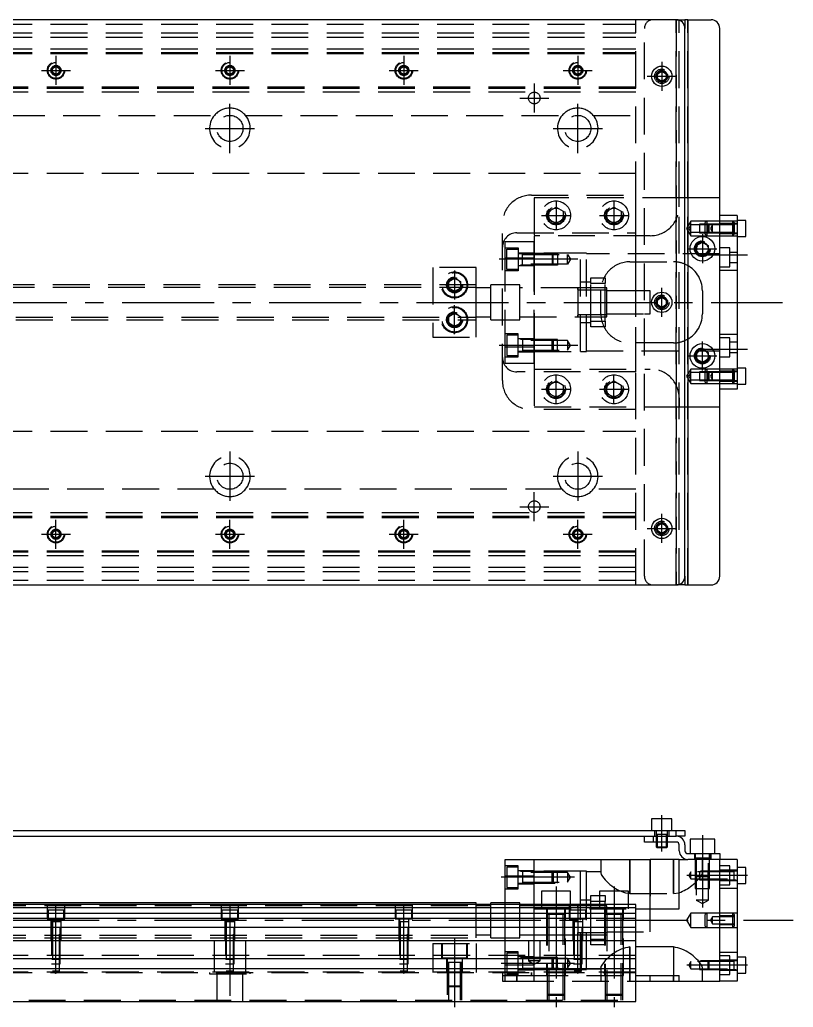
# Model space of a CAD drawing. Extents: x -28 to 853, y -271 to 112.
# Drawn here: x 444.5 to 711.3, y -243.2 to 97.5 of the extents above; entities that cross this region are included whole.
import ezdxf

# ---------------------------------------------------------------- set-up
doc = ezdxf.new("R2010")
doc.units = 0
doc.linetypes.add('CENTER', pattern=[50.8, 31.75, -6.35, 6.35, -6.35])
doc.linetypes.add('DASHED', pattern=[19.05, 12.7, -6.35])
doc.layers.get('0').update_dxf_attribs({"linetype": 'CONTINUOUS'})
doc.layers.add('CENTER', color=1, linetype='CENTER')

msp = doc.modelspace()

# ---------------------------------------------------------------- linework, layer by layer
at = {"color": 7, "linetype": 'CONTINUOUS'}
for p, q in [((671, 97.5), (3, 97.5)), ((671, 97.5), (674, 97.5)), ((674, 97.5), (674, 94.5)), ((675, 97.5), (674, 97.5)), ((675, 97.5), (675, -97.5)), ((675, 97.5), (683, 97.5)), ((674, -94.5), (674, 94.5)), ((686, -94.5), (686, 94.5)), ((664.5, 78.866026), (666, 79.73205)), ((664.5, 77.133974), (664.5, 78.866026)), ((666, 79.73205), (667.5, 78.866026)), ((667.5, 78.866026), (667.5, 77.133974)), ((666, 76.26795), (664.5, 77.133974)), ((667.5, 77.133974), (666, 76.26795)), ((686, -36), (686, 36)), ((692, 30), (686, 30)), ((692, 30), (692, -30)), ((695, 28.25), (692, 28.25)), ((695, 22.75), (695, 28.25)), ((691, 23.999994), (691, 24.00051)), ((678, 19.6547), (680, 20.809402)), ((680, 20.809402), (682, 19.6547)), ((692, 22.75), (695, 22.75)), ((678, 17.3453), (678, 19.6547)), ((680, 16.190598), (678, 17.3453)), ((682, 17.3453), (680, 16.190598)), ((682, 19.6547), (682, 17.3453)), ((664.5, 0.866026), (666, 1.73205)), ((664.5, -0.866026), (664.5, 0.866026)), ((666, 1.73205), (667.5, 0.866026)), ((667.5, 0.866026), (667.5, -0.866026)), ((666, -1.73205), (664.5, -0.866026)), ((667.5, -0.866026), (666, -1.73205)), ((678, -17.3453), (680, -16.190598)), ((680, -16.190598), (682, -17.3453)), ((678, -19.6547), (678, -17.3453)), ((680, -20.809402), (678, -19.6547)), ((682, -19.6547), (680, -20.809402)), ((682, -17.3453), (682, -19.6547)), ((695, -22.75), (692, -22.75)), ((695, -28.25), (695, -22.75)), ((691, -27.000006), (691, -26.99949)), ((692, -30), (686, -30)), ((692, -28.25), (695, -28.25)), ((664.5, -77.133974), (666, -76.26795)), ((664.5, -78.866026), (664.5, -77.133974)), ((666, -76.26795), (667.5, -77.133974)), ((667.5, -77.133974), (667.5, -78.866026)), ((666, -79.73205), (664.5, -78.866026)), ((667.5, -78.866026), (666, -79.73205)), ((674, -94.5), (674, -97.5)), ((3, -97.5), (671, -97.5)), ((674, -97.5), (671, -97.5)), ((674, -97.5), (675, -97.5)), ((675, -97.5), (683, -97.5)), ((669.5, -178.21), (662.5, -178.21)), ((662.5, -178.21), (662.5, -182.21)), ((669.5, -182.21), (669.5, -178.21)), ((437, -182.21), (671, -182.21)), ((671, -184.21), (671, -182.21)), ((671, -182.21), (674, -182.21)), ((674, -182.21), (674, -184.21)), ((437, -184.21), (663, -184.21)), ((660, -186.21), (660, -184.21)), ((663, -186.21), (660, -186.21)), ((663, -184.21), (663, -186.21)), ((663, -184.21), (671, -184.21)), ((663, -184.21), (671, -184.21)), ((671, -186.21), (663, -186.21)), ((664, -186.21), (664, -187.86)), ((668, -187.86), (668, -186.21)), ((674, -184.21), (671, -184.21)), ((672, -189.21), (672, -187.21)), ((674, -187.21), (674, -189.21)), ((684.25, -185.21), (675.75, -185.21)), ((675.75, -185.21), (675.75, -190.21)), ((684.25, -190.21), (684.25, -185.21)), ((664, -187.86), (668, -187.86)), ((664, -187.86), (664.35, -188.21)), ((667.65, -188.21), (664.35, -188.21)), ((667.65, -188.21), (668, -187.86)), ((675, -190.21), (683, -190.21)), ((683, -192.21), (683, -190.21)), ((683, -190.21), (686, -190.21)), ((686, -190.21), (686, -192.21)), ((612, -197.88029), (612, -192.21)), ((612, -192.21), (622, -192.21)), ((622, -192.21), (662, -192.21)), ((622, -207.71), (622, -192.21)), ((662, -209.21), (662, -192.21)), ((672, -192.21), (662, -192.21)), ((672, -209.21), (672, -192.21)), ((672, -192.21), (675, -192.21)), ((683, -192.21), (675, -192.21)), ((686, -192.21), (683, -192.21)), ((692, -192.21), (686, -192.21)), ((686, -234.21), (686, -192.21)), ((692, -192.21), (692, -234.21)), ((695, -194.96), (692, -194.96)), ((695, -200.46), (695, -194.96)), ((612, -207.71), (612, -197.88029)), ((612, -197.88029), (622, -197.88029)), ((692, -200.46), (695, -200.46)), ((634.5, -203.21), (624.5, -203.21)), ((624.5, -203.21), (624.5, -207.71)), ((634.5, -207.71), (634.5, -203.21)), ((654.5, -203.21), (644.5, -203.21)), ((644.5, -203.21), (644.5, -207.71)), ((654.5, -207.71), (654.5, -203.21)), ((602, -207.21), (430.5, -207.21)), ((657, -207.71), (430.5, -207.71)), ((602, -207.71), (602, -207.21)), ((607, -207.71), (607, -207.21)), ((612, -207.21), (607, -207.21)), ((657, -241.21), (657, -207.71)), ((657, -208.962272), (430.5, -208.962272)), ((430.5, -210.73668), (657, -210.73668)), ((637, -208.209994), (637, -209.21)), ((638, -208.96), (637, -208.96)), ((641.5, -208.96), (638, -208.96)), ((644.5, -208.96), (641.5, -208.96)), ((646.5, -208.96), (644.5, -208.96)), ((647, -208.96), (646.5, -208.96)), ((657, -209.21), (672, -209.21)), ((657, -212.633076), (430.5, -212.633076)), ((657, -215.687372), (430.5, -215.687372)), ((637, -217.46), (647, -217.46)), ((17, -220.21), (657, -220.21)), ((657, -226.51), (17, -226.51)), ((695, -225.96), (692, -225.96)), ((695, -231.46), (695, -225.96)), ((657, -229.91), (17, -229.91)), ((692, -231.46), (695, -231.46)), ((657, -232.21), (672, -232.21)), ((657, -234.21), (662, -234.21)), ((662, -234.21), (662, -232.21)), ((662, -234.21), (672, -234.21)), ((672, -234.21), (672, -232.21)), ((672, -234.21), (686, -234.21)), ((692, -234.21), (686, -234.21)), ((17, -241.21), (657, -241.21))]:
    msp.add_line(p, q, dxfattribs=at)
at = {"color": 3, "linetype": 'DASHED'}
for p, q in [((17, 96), (657, 96)), ((657, -97.5), (657, 97.5)), ((671, -97.5), (671, 97.5)), ((671, 97.5), (671, -97.5)), ((672, -97.5), (672, 97.5)), ((675, -97.5), (675, 97.5)), ((17, 93), (657, 93)), ((660, -94.5), (660, 94.5)), ((17, 91.5), (657, 91.5)), ((17, 87.5), (657, 87.5)), ((17, 86.247728), (657, 86.247728)), ((17, 86.1147), (657, 86.1147)), ((17, 86.1), (657, 86.1)), ((17, 85.8), (657, 85.8)), ((455.75, 80.721688), (457, 81.443376)), ((455.75, 79.278312), (455.75, 80.721688)), ((457, 78.556624), (455.75, 79.278312)), ((457, 81.443376), (458.25, 80.721688)), ((458.25, 79.278312), (457, 78.556624)), ((458.25, 80.721688), (458.25, 79.278312)), ((458.477374, 80.25955), (458.5, 80)), ((515.75, 80.721688), (517, 81.443376)), ((515.75, 79.278312), (515.75, 80.721688)), ((517, 78.556624), (515.75, 79.278312)), ((517, 81.443376), (518.25, 80.721688)), ((518.25, 79.278312), (517, 78.556624)), ((518.25, 80.721688), (518.25, 79.278312)), ((518.477374, 80.25955), (518.5, 80)), ((575.75, 80.721688), (577, 81.443376)), ((575.75, 79.278312), (575.75, 80.721688)), ((577, 78.556624), (575.75, 79.278312)), ((577, 81.443376), (578.25, 80.721688)), ((578.25, 79.278312), (577, 78.556624)), ((578.25, 80.721688), (578.25, 79.278312)), ((578.477374, 80.25955), (578.5, 80)), ((635.75, 80.721688), (637, 81.443376)), ((635.75, 79.278312), (635.75, 80.721688)), ((637, 78.556624), (635.75, 79.278312)), ((637, 81.443376), (638.25, 80.721688)), ((638.25, 79.278312), (637, 78.556624)), ((638.25, 80.721688), (638.25, 79.278312)), ((638.477374, 80.25955), (638.5, 80)), ((667.973226, 78.326156), (668, 78)), ((657, 74.2), (17, 74.2)), ((657, 73.9), (17, 73.9)), ((657, 73.8853), (17, 73.8853)), ((657, 73.752272), (17, 73.752272)), ((657, 72.5), (17, 72.5)), ((402.361903, 64.5), (511.638097, 64.5)), ((522.361903, 64.5), (631.638098, 64.5)), ((642.361902, 64.5), (657, 64.5)), ((657, 44.5), (17, 44.5)), ((621, 37), (657, 37)), ((622, 36), (622, 23)), ((672, 36), (622, 36)), ((657, 24), (657, 37)), ((674, 36), (672, 36)), ((672, 33), (672, 36)), ((686, 36), (674, 36)), ((627, 31.443376), (629.5, 32.886752)), ((627, 28.556624), (627, 31.443376)), ((629.5, 32.886752), (632, 31.443376)), ((632, 31.443376), (632, 28.556624)), ((647, 31.443376), (649.5, 32.886752)), ((647, 28.556624), (647, 31.443376)), ((649.5, 32.886752), (652, 31.443376)), ((652, 31.443376), (652, 28.556624)), ((626.5, 30), (626.520026, 30.346056)), ((629.5, 27.113248), (627, 28.556624)), ((632, 28.556624), (629.5, 27.113248)), ((649.5, 27.113248), (647, 28.556624)), ((652, 28.556624), (649.5, 27.113248)), ((652.477798, 30.364306), (652.5, 30)), ((676, 28), (674.556624, 25.5)), ((676, 26.75), (676, 28)), ((681.5, 28), (676, 28)), ((681.5, 28), (681, 27.5)), ((681, 26.999994), (681, 27.5)), ((681.5, 28), (681.5, 26.999994)), ((686, 28), (681.5, 28)), ((690.5, 28), (686, 28)), ((690.5, 27), (690.5, 28)), ((691, 27.5), (690.5, 28)), ((692, 28), (690.5, 28)), ((691, 27.5), (691, 27.140536)), ((611, -27), (611, 27)), ((616, 24), (657, 24)), ((657, 4), (657, 24)), ((674.556624, 25.5), (676, 23)), ((676, 26.75), (675.278312, 25.5)), ((675.278312, 25.5), (676, 24.25)), ((676, 24.25), (676, 26.75)), ((679, 26.75), (676, 26.75)), ((676, 23), (676, 24.25)), ((676, 24.25), (679, 24.25)), ((679, 26.999994), (679, 24.000006)), ((682.249994, 26.999994), (679, 26.999994)), ((682, 26.75), (679, 26.75)), ((679, 24.25), (682, 24.25)), ((679, 24.000006), (682.249994, 24.000006)), ((681, 24.000006), (681, 26.999994)), ((681, 23.5), (681, 24.000006)), ((681.5, 26.999994), (681.5, 24.000006)), ((681.5, 24.000006), (681.5, 23)), ((682.25, 27), (682, 26.75)), ((682, 24.25), (682, 26.75)), ((686, 26.75), (682, 26.75)), ((682, 24.25), (686, 24.25)), ((682, 24.25), (682.25, 24)), ((686, 26.999994), (682.249994, 26.999994)), ((682.249994, 24.000006), (686, 24.000006)), ((682.25, 27), (682.25, 24)), ((686, 27), (682.25, 27)), ((682.25, 24), (686, 24)), ((683.5, 26.75), (682.778312, 25.5)), ((682.778312, 25.5), (683.5, 24.25)), ((683.5, 24.25), (683.5, 26.75)), ((692, 27.25), (686, 27.25)), ((691, 27), (686, 27)), ((691, 26.75), (686, 26.75)), ((686, 24.25), (691, 24.25)), ((686, 24), (691, 24)), ((690.5, 26.75), (690.5, 27)), ((690.5, 24.25), (690.5, 26.75)), ((690.5, 24), (690.5, 24.25)), ((690.5, 23), (690.5, 24)), ((691, 27), (690.995, 27)), ((690.995, 24), (691, 24)), ((691, 27.140536), (691, 27)), ((691, 26.875392), (691, 27)), ((691, 27), (691, 26.875392)), ((692, 27), (691, 27)), ((691.005, 27), (691, 27)), ((691, 24.124608), (691, 26.875392)), ((691, 26.875392), (691, 25.498804)), ((691, 25.498804), (691, 24.124608)), ((691, 24), (691, 24.124608)), ((691, 24.124608), (691, 24)), ((691, 24), (691, 23.859464)), ((691, 24), (692, 24)), ((691, 24), (691.005, 24)), ((691, 23.859464), (691, 23.5)), ((612, 21), (622, 21)), ((612, 15.32971), (612, 21)), ((662, 23), (622, 23)), ((622, 23), (622, 15.32971)), ((622, 15.32971), (622, 21)), ((676, 23), (681.5, 23)), ((681, 23.5), (681.5, 23)), ((681.5, 23), (686, 23)), ((686, 23.75), (692, 23.75)), ((686, 23), (690.5, 23)), ((690.5, 23), (691, 23.5)), ((690.5, 23), (692, 23)), ((612, 18.849242), (616.5, 18.849242)), ((612.5, 11.349242), (612.5, 18.349242)), ((612.5, 18.349242), (616.5, 18.349242)), ((616.5, 18.849242), (616.5, 10.849242)), ((616.5, 17.099242), (622, 17.099242)), ((677.5, 18.5), (677.52689, 18.865682)), ((689.5, 18.75), (686, 18.75)), ((689.5, 12.25), (689.5, 18.75)), ((692, 17.25), (689.5, 17.25)), ((612, 15.32971), (622, 15.32971)), ((612, -15.32971), (612, 15.32971)), ((616.5, 16.849238), (630, 16.849238)), ((617.9, 12.849238), (617.9, 16.849248)), ((617.9, 16.499242), (633.5, 16.499242)), ((638, 17), (622, 17)), ((638, 17), (622, 17)), ((628.15, 16.849238), (622, 16.849238)), ((622, -15.32971), (622, 15.32971)), ((622, 15.32971), (622, -15.32971)), ((628.15, 16.849242), (628.15, 12.849242)), ((628.15, 16.849242), (628.5, 16.499242)), ((630, 16.849238), (628.15, 16.849238)), ((628.5, 13.199242), (628.5, 16.499242)), ((630, 16.849238), (630, 12.849248)), ((633.5, 13.199242), (633.5, 16.499242)), ((633.5, 16.499242), (634.452628, 14.849242)), ((634.452628, 14.849242), (633.5, 13.199242)), ((638, -17), (638, 17)), ((640, 17), (638, 17)), ((640, -17), (640, 17)), ((686, 16.75), (640, 16.75)), ((655, 14), (670, 14)), ((689.5, 13.75), (692, 13.75)), ((587, 12), (587, -12)), ((602, 12), (587, 12)), ((602, 6), (602, 12)), ((616.5, 10.849242), (612, 10.849242)), ((616.5, 11.349242), (612.5, 11.349242)), ((630, 12.849248), (616.5, 12.849248)), ((622, 12.599242), (616.5, 12.599242)), ((633.5, 13.199242), (617.9, 13.199242)), ((628.5, 13.199242), (628.15, 12.849242)), ((686, 12.25), (689.5, 12.25)), ((692, 11), (686, 11)), ((592.5, 7.1547), (594.5, 8.309402)), ((592.5, 4.8453), (592.5, 7.1547)), ((594.5, 8.309402), (596.5, 7.1547)), ((596.5, 7.1547), (596.5, 4.8453)), ((641.5, 7), (638, 7)), ((641.5, 8.5), (646.5, 8.5)), ((641.5, 6.5), (641.5, 8.5)), ((646.5, 8.5), (646.5, 6.5)), ((602, 6), (367, 6)), ((602, 5.125), (367, 5.125)), ((592, 6), (592.018502, 6.303588)), ((594.5, 3.690598), (592.5, 4.8453)), ((596.5, 4.8453), (594.5, 3.690598)), ((602, -6), (602, 6)), ((607, 5), (602, 5)), ((607, -6), (607, 6)), ((612, 6), (607, 6)), ((607, -6), (607, 6)), ((617, 6), (607, 6)), ((617, -6), (617, 6)), ((617, -6), (617, 6)), ((637.005, 5), (617, 5)), ((636.995, 5), (617, 5)), ((646.5, 5), (636.995, 5)), ((637.005, 5), (636.995, 5)), ((637, 5.000006), (637, -5.000006)), ((637, 5.000006), (637, -5.000006)), ((637, 4.43509), (637, 5)), ((637, 5), (637, 4.435078)), ((637, 4.435078), (637, -4.43509)), ((647, 4.25), (637, 4.25)), ((646.5, 5), (637.005, 5)), ((646.5, 6.5), (641.5, 6.5)), ((641.5, -6.5), (641.5, 6.5)), ((645, -4), (645, 4)), ((646.5, -6.5), (646.5, 6.5)), ((647, 5), (646.5, 5)), ((647, -5), (647, 5)), ((660, 4), (647, 4)), ((657, -4), (657, 4)), ((662, 4), (660, 4)), ((662, -4), (662, 4)), ((680, 4), (680, -4)), ((667.973226, 0.326156), (668, 0)), ((367, -5.125), (602, -5.125)), ((367, -6), (602, -6)), ((592, -6), (592.018502, -5.696412)), ((592.5, -4.8453), (594.5, -3.690598)), ((592.5, -7.1547), (592.5, -4.8453)), ((594.5, -3.690598), (596.5, -4.8453)), ((596.5, -4.8453), (596.5, -7.1547)), ((602, -5), (607, -5)), ((602, -12), (602, -6)), ((607, -6), (612, -6)), ((607, -6), (617, -6)), ((617, -5), (637.005, -5)), ((617, -5), (636.995, -5)), ((636.995, -5), (646.5, -5)), ((636.995, -5), (637.005, -5)), ((637, -4.25), (647, -4.25)), ((637, -5), (637, -4.435078)), ((637, -4.43509), (637, -5)), ((637.005, -5), (646.5, -5)), ((641.5, -6.5), (646.5, -6.5)), ((641.5, -8.5), (641.5, -6.5)), ((646.5, -5), (647, -5)), ((646.5, -6.5), (646.5, -8.5)), ((647, -4), (660, -4)), ((657, -24), (657, -4)), ((660, -4), (662, -4)), ((594.5, -8.309402), (592.5, -7.1547)), ((596.5, -7.1547), (594.5, -8.309402)), ((638, -7), (641.5, -7)), ((646.5, -8.5), (641.5, -8.5)), ((587, -12), (602, -12)), ((616.5, -10.849242), (612, -10.849242)), ((612.5, -11.349242), (612.5, -18.349242)), ((616.5, -11.349242), (612.5, -11.349242)), ((616.5, -18.849242), (616.5, -10.849242)), ((622, -12.599242), (616.5, -12.599242)), ((630, -12.849248), (616.5, -12.849248)), ((617.9, -12.849238), (617.9, -16.849248)), ((633.5, -13.199242), (617.9, -13.199242)), ((628.15, -16.849242), (628.15, -12.849242)), ((628.5, -13.199242), (628.15, -12.849242)), ((628.5, -13.199242), (628.5, -16.499242)), ((630, -16.849238), (630, -12.849248)), ((633.5, -13.199242), (633.5, -16.499242)), ((634.452628, -14.849242), (633.5, -13.199242)), ((686, -11), (692, -11)), ((689.5, -12.25), (686, -12.25)), ((689.5, -18.75), (689.5, -12.25)), ((612, -15.32971), (622, -15.32971)), ((612, -21), (612, -15.32971)), ((616.5, -16.849238), (630, -16.849238)), ((617.9, -16.499242), (633.5, -16.499242)), ((622, -21), (622, -15.32971)), ((622, -15.32971), (622, -23)), ((622, -17), (638, -17)), ((622, -17), (638, -17)), ((628.15, -16.849242), (628.5, -16.499242)), ((633.5, -16.499242), (634.452628, -14.849242)), ((638, -17), (640, -17)), ((640, -16.75), (686, -16.75)), ((670, -14), (655, -14)), ((692, -13.75), (689.5, -13.75)), ((612, -18.849242), (616.5, -18.849242)), ((612.5, -18.349242), (616.5, -18.349242)), ((616.5, -17.099242), (622, -17.099242)), ((682.483582, -18.213962), (682.5, -18.5)), ((686, -18.75), (689.5, -18.75)), ((689.5, -17.25), (692, -17.25)), ((612, -21), (622, -21)), ((622, -23), (662, -23)), ((622, -23), (622, -36)), ((676, -23), (674.556624, -25.5)), ((676, -24.25), (676, -23)), ((681.5, -23), (676, -23)), ((681.5, -23), (681, -23.5)), ((681, -24.000006), (681, -23.5)), ((681.5, -23), (681.5, -24.000006)), ((686, -23), (681.5, -23)), ((690.5, -23), (686, -23)), ((692, -23.75), (686, -23.75)), ((690.5, -24), (690.5, -23)), ((691, -23.5), (690.5, -23)), ((692, -23), (690.5, -23)), ((691, -23.5), (691, -23.859464)), ((657, -24), (616, -24)), ((627, -28.556624), (629.5, -27.113248)), ((629.5, -27.113248), (632, -28.556624)), ((647, -28.556624), (649.5, -27.113248)), ((649.5, -27.113248), (652, -28.556624)), ((657, -37), (657, -24)), ((674.556624, -25.5), (676, -28)), ((676, -24.25), (675.278312, -25.5)), ((675.278312, -25.5), (676, -26.75)), ((676, -26.75), (676, -24.25)), ((679, -24.25), (676, -24.25)), ((676, -28), (676, -26.75)), ((676, -26.75), (679, -26.75)), ((679, -24.000006), (679, -26.999994)), ((682.249994, -24.000006), (679, -24.000006)), ((682, -24.25), (679, -24.25)), ((679, -26.75), (682, -26.75)), ((679, -26.999994), (682.249994, -26.999994)), ((681, -26.999994), (681, -24.000006)), ((681, -27.5), (681, -26.999994)), ((681.5, -24.000006), (681.5, -26.999994)), ((681.5, -26.999994), (681.5, -28)), ((682.25, -24), (682, -24.25)), ((682, -26.75), (682, -24.25)), ((686, -24.25), (682, -24.25)), ((682, -26.75), (686, -26.75)), ((682, -26.75), (682.25, -27)), ((686, -24.000006), (682.249994, -24.000006)), ((682.249994, -26.999994), (686, -26.999994)), ((682.25, -24), (682.25, -27)), ((686, -24), (682.25, -24)), ((682.25, -27), (686, -27)), ((683.5, -24.25), (682.778312, -25.5)), ((682.778312, -25.5), (683.5, -26.75)), ((683.5, -26.75), (683.5, -24.25)), ((691, -24), (686, -24)), ((691, -24.25), (686, -24.25)), ((686, -26.75), (691, -26.75)), ((686, -27), (691, -27)), ((686, -27.25), (692, -27.25)), ((690.5, -24.25), (690.5, -24)), ((690.5, -26.75), (690.5, -24.25)), ((690.5, -27), (690.5, -26.75)), ((690.5, -28), (690.5, -27)), ((691, -24), (690.995, -24)), ((690.995, -27), (691, -27)), ((691, -23.859464), (691, -24)), ((691, -24.124608), (691, -24)), ((691, -24), (691, -24.124608)), ((691.005, -24), (691, -24)), ((692, -24), (691, -24)), ((691, -26.875392), (691, -24.124608)), ((691, -24.124608), (691, -25.501196)), ((691, -25.501196), (691, -26.875392)), ((691, -27), (691, -26.875392)), ((691, -26.875392), (691, -27)), ((691, -27), (691, -27.140536)), ((691, -27), (691.005, -27)), ((691, -27), (692, -27)), ((691, -27.140536), (691, -27.5)), ((626.5, -30), (626.520026, -29.653944)), ((627, -31.443376), (627, -28.556624)), ((632, -28.556624), (632, -31.443376)), ((647, -31.443376), (647, -28.556624)), ((652, -28.556624), (652, -31.443376)), ((652.477798, -29.635694), (652.5, -30)), ((676, -28), (681.5, -28)), ((681, -27.5), (681.5, -28)), ((681.5, -28), (686, -28)), ((686, -28), (690.5, -28)), ((690.5, -28), (691, -27.5)), ((690.5, -28), (692, -28)), ((629.5, -32.886752), (627, -31.443376)), ((632, -31.443376), (629.5, -32.886752)), ((649.5, -32.886752), (647, -31.443376)), ((652, -31.443376), (649.5, -32.886752)), ((672, -33), (672, -36)), ((657, -37), (621, -37)), ((622, -36), (672, -36)), ((672, -36), (674, -36)), ((674, -36), (686, -36)), ((17, -44.5), (657, -44.5)), ((511.638097, -64.5), (402.361903, -64.5)), ((631.638098, -64.5), (522.361903, -64.5)), ((657, -64.5), (642.361902, -64.5)), ((17, -72.5), (657, -72.5)), ((17, -73.752272), (657, -73.752272)), ((17, -73.8853), (657, -73.8853)), ((17, -73.9), (657, -73.9)), ((17, -74.2), (657, -74.2)), ((657, -73.752272), (657, -72.5)), ((667.973226, -77.673844), (668, -78)), ((455.75, -79.278312), (457, -78.556624)), ((455.75, -80.721688), (455.75, -79.278312)), ((457, -81.443376), (455.75, -80.721688)), ((457, -78.556624), (458.25, -79.278312)), ((458.25, -80.721688), (457, -81.443376)), ((458.25, -79.278312), (458.25, -80.721688)), ((458.477374, -79.74045), (458.5, -80)), ((515.75, -79.278312), (517, -78.556624)), ((515.75, -80.721688), (515.75, -79.278312)), ((517, -81.443376), (515.75, -80.721688)), ((517, -78.556624), (518.25, -79.278312)), ((518.25, -80.721688), (517, -81.443376)), ((518.25, -79.278312), (518.25, -80.721688)), ((518.477374, -79.74045), (518.5, -80)), ((575.75, -79.278312), (577, -78.556624)), ((575.75, -80.721688), (575.75, -79.278312)), ((577, -81.443376), (575.75, -80.721688)), ((577, -78.556624), (578.25, -79.278312)), ((578.25, -80.721688), (577, -81.443376)), ((578.25, -79.278312), (578.25, -80.721688)), ((578.477374, -79.74045), (578.5, -80)), ((635.5, -80), (635.516134, -79.78059)), ((635.75, -79.278312), (637, -78.556624)), ((635.75, -80.721688), (635.75, -79.278312)), ((637, -81.443376), (635.75, -80.721688)), ((637, -78.556624), (638.25, -79.278312)), ((638.25, -80.721688), (637, -81.443376)), ((638.25, -79.278312), (638.25, -80.721688)), ((657, -85.8), (17, -85.8)), ((657, -86.1), (17, -86.1)), ((657, -86.1147), (17, -86.1147)), ((657, -86.247728), (17, -86.247728)), ((657, -87.5), (17, -87.5)), ((657, -91.5), (17, -91.5)), ((657, -93), (17, -93)), ((657, -96), (17, -96)), ((663.5, -182.21), (663.5, -184.21)), ((668.000006, -183.61), (663.999994, -183.61)), ((668.000006, -183.61), (663.999994, -183.61)), ((664, -182.21), (664, -186.21)), ((664.35, -183.61), (664.35, -186.21)), ((667.65, -186.21), (667.65, -183.61)), ((668, -186.21), (668, -182.21)), ((668.5, -184.21), (668.5, -182.21)), ((660, -184.21), (663, -184.21)), ((664.000006, -184.21), (664.000006, -186.21)), ((667.999994, -186.21), (667.999994, -184.21)), ((677.25, -190.21), (677.25, -192.21)), ((677.500006, -190.21), (677.500006, -202.21)), ((682.499994, -202.21), (682.499994, -190.21)), ((682.75, -192.21), (682.75, -190.21)), ((645, -192.21), (645, -196.944622)), ((655, -204.014212), (655, -192.21)), ((655, -192.21), (655, -204.014212)), ((662, -192.21), (662, -209.21)), ((670, -192.21), (670, -204.014212)), ((670, -204.014212), (670, -192.21)), ((682.500006, -191.81), (677.499994, -191.81)), ((677.9, -191.81), (677.9, -206.21)), ((680, -196.944622), (680, -192.21)), ((682.1, -206.21), (682.1, -191.81)), ((616.5, -194.360758), (612, -194.360758)), ((612.5, -194.860758), (612.5, -198.360758)), ((616.5, -194.860758), (612.5, -194.860758)), ((616.5, -202.360758), (616.5, -194.360758)), ((622, -196.110758), (616.5, -196.110758)), ((630, -196.360762), (616.5, -196.360762)), ((617.9, -196.360752), (617.9, -200.360762)), ((617.9, -196.360752), (617.9, -200.360762)), ((633.5, -196.710758), (617.9, -196.710758)), ((638, -196.21), (622, -196.21)), ((628.15, -198.360758), (628.15, -196.360758)), ((628.5, -196.710758), (628.15, -196.360758)), ((628.5, -196.710758), (628.5, -198.360758)), ((630, -200.360752), (630, -196.360762)), ((633.5, -196.710758), (633.5, -198.360758)), ((634.452628, -198.360758), (633.5, -196.710758)), ((638, -207.71), (638, -196.21)), ((640, -196.21), (638, -196.21)), ((640, -207.71), (640, -196.21)), ((645, -196.46), (640, -196.46)), ((645, -196.944622), (645.03311, -197.166202)), ((645.03311, -197.166202), (645.13006, -197.42654)), ((676, -196.46), (675.278312, -197.71)), ((676, -198.96), (676, -196.46)), ((691, -196.46), (676, -196.46)), ((679, -196.210006), (679, -199.209994)), ((692, -196.210006), (679, -196.210006)), ((679.840926, -197.487602), (679.9594, -197.192522)), ((679.9594, -197.192522), (680, -196.944622)), ((682.25, -196.21), (682, -196.46)), ((682, -198.96), (682, -196.46)), ((682.25, -196.21), (682.25, -199.21)), ((689.5, -194.46), (686, -194.46)), ((692, -195.96), (686, -195.96)), ((689.5, -200.96), (689.5, -194.46)), ((691, -199.210006), (691, -196.209994)), ((612.5, -198.360758), (612.5, -201.860758)), ((616.5, -200.360752), (630, -200.360752)), ((616.5, -200.610758), (622, -200.610758)), ((617.9, -200.010758), (633.5, -200.010758)), ((628.15, -200.360758), (628.15, -198.360758)), ((628.15, -200.360758), (628.5, -200.010758)), ((628.5, -198.360758), (628.5, -200.010758)), ((633.5, -198.360758), (633.5, -200.010758)), ((633.5, -200.010758), (634.452628, -198.360758)), ((675.278312, -197.71), (676, -198.96)), ((676, -198.96), (691, -198.96)), ((677.5, -197.81), (682.5, -197.81)), ((677.5, -197.81), (677.9, -198.21)), ((682.1, -198.21), (677.9, -198.21)), ((679, -199.209994), (692, -199.209994)), ((682, -198.96), (682.25, -199.21)), ((682.1, -198.21), (682.5, -197.81)), ((686, -199.46), (692, -199.46)), ((686, -200.96), (689.5, -200.96)), ((612, -202.360758), (616.5, -202.360758)), ((612.5, -201.860758), (616.5, -201.860758)), ((655, -204.014212), (670, -204.014212)), ((670, -204.014212), (672.000156, -203.7137)), ((677.500006, -202.21), (682.499994, -202.21)), ((692, -202.21), (686, -202.21)), ((454, -207.71), (454, -212.71)), ((460, -212.71), (460, -207.71)), ((514, -207.71), (514, -212.71)), ((520, -212.71), (520, -207.71)), ((574, -207.71), (574, -212.71)), ((580, -212.71), (580, -207.71)), ((602, -213.21), (602, -207.71)), ((607, -213.21), (607, -207.71)), ((617, -207.21), (612, -207.21)), ((612, -220.21), (612, -207.71)), ((617, -207.71), (617, -207.21)), ((617, -213.21), (617, -207.71)), ((622, -209.21), (622, -207.71)), ((624.5, -207.71), (624.5, -209.21)), ((634, -207.71), (634, -212.71)), ((634.5, -209.21), (634.5, -207.71)), ((641.5, -206.21), (638, -206.21)), ((638, -209.21), (638, -207.71)), ((640, -212.71), (640, -207.71)), ((641.5, -204.71), (644.5, -204.71)), ((641.5, -206.71), (641.5, -204.71)), ((644.5, -206.71), (641.5, -206.71)), ((641.5, -207.71), (641.5, -206.71)), ((641.5, -209.21), (641.5, -207.71)), ((644.5, -204.71), (646.5, -204.71)), ((646.5, -206.71), (644.5, -206.71)), ((644.5, -207.71), (644.5, -209.21)), ((646.5, -204.71), (646.5, -206.71)), ((646.5, -207.71), (646.5, -206.71)), ((646.5, -209.21), (646.5, -207.71)), ((654.5, -209.21), (654.5, -207.71)), ((680, -206.21), (677.9, -206.21)), ((677.9, -206.21), (680, -207.422436)), ((682.1, -206.21), (680, -206.21)), ((680, -207.422436), (682.1, -206.21)), ((72, -208.085), (602, -208.085)), ((459.75, -209.71), (454.25, -209.71)), ((454.25, -209.71), (454.25, -212.71)), ((459.75, -212.71), (459.75, -209.71)), ((519.75, -209.71), (514.25, -209.71)), ((514.25, -209.71), (514.25, -212.71)), ((519.75, -212.71), (519.75, -209.71)), ((579.75, -209.71), (574.25, -209.71)), ((574.25, -209.71), (574.25, -212.71)), ((579.75, -212.71), (579.75, -209.71)), ((607, -208.21), (602, -208.21)), ((622, -208.21), (617, -208.21)), ((624.5, -208.21), (622, -208.21)), ((622, -220.21), (622, -209.21)), ((622, -209.21), (657, -209.21)), ((634.5, -208.21), (624.5, -208.21)), ((626.25, -209.21), (626.25, -232.21)), ((632.500006, -211.21), (626.499994, -211.21)), ((626.500006, -209.21), (626.500006, -240.71)), ((627, -211.21), (627, -240.71)), ((632, -240.71), (632, -211.21)), ((632.499994, -240.71), (632.499994, -209.21)), ((632.75, -232.21), (632.75, -209.21)), ((639.75, -209.71), (634.25, -209.71)), ((634.25, -209.71), (634.25, -212.71)), ((637, -208.21), (634.5, -208.21)), ((637, -208.21), (636.995, -208.21)), ((637, -208.21), (637, -208.774922)), ((637, -208.211002), (637, -208.21)), ((638, -208.21), (637, -208.21)), ((637.005, -208.21), (637, -208.21)), ((637, -208.774038), (637, -208.211002)), ((637, -208.774922), (637, -209.209226)), ((637, -209.209226), (637, -218.21)), ((641.5, -208.21), (638, -208.21)), ((638, -209.71), (638, -209.21)), ((638, -212.71), (638, -209.71)), ((639.75, -212.71), (639.75, -209.71)), ((644.5, -208.21), (641.5, -208.21)), ((641.5, -219.71), (641.5, -209.21)), ((646.5, -208.21), (644.5, -208.21)), ((646.25, -209.21), (646.25, -232.21)), ((652.500006, -211.21), (646.499994, -211.21)), ((647, -208.21), (646.5, -208.21)), ((646.500006, -209.21), (646.500006, -240.71)), ((647, -209.21), (647, -208.21)), ((647, -211.21), (647, -209.21)), ((647, -211.21), (647, -240.71)), ((652, -240.71), (652, -211.21)), ((652.499994, -240.71), (652.499994, -209.21)), ((652.75, -232.21), (652.75, -209.21)), ((662, -213.21), (662, -209.21)), ((676, -210.71), (674.556624, -213.21)), ((676, -215.71), (676, -210.71)), ((681.5, -210.71), (676, -210.71)), ((681.5, -210.71), (681, -211.21)), ((681, -215.21), (681, -211.21)), ((681.5, -210.71), (681.5, -215.71)), ((686, -210.71), (681.5, -210.71)), ((690.5, -210.71), (686, -210.71)), ((690.5, -215.71), (690.5, -210.71)), ((691, -211.21), (690.5, -210.71)), ((692, -210.71), (690.5, -210.71)), ((691, -211.21), (691, -215.21)), ((454, -212.71), (460, -212.71)), ((455.25, -212.71), (455.25, -220.21)), ((455.5, -212.71), (455.5, -228.21)), ((458.5, -213.71), (455.5, -213.71)), ((455.75, -213.71), (455.75, -230.71)), ((458.25, -230.71), (458.25, -213.71)), ((458.5, -228.21), (458.5, -212.71)), ((458.5, -213.71), (458.5, -213.705)), ((458.5, -213.715), (458.5, -213.71)), ((458.75, -220.21), (458.75, -212.71)), ((514, -212.71), (520, -212.71)), ((515.25, -212.71), (515.25, -220.21)), ((515.5, -212.71), (515.5, -228.21)), ((518.5, -213.71), (515.5, -213.71)), ((515.75, -213.71), (515.75, -230.71)), ((518.25, -230.71), (518.25, -213.71)), ((518.5, -228.21), (518.5, -212.71)), ((518.5, -213.71), (518.5, -213.705)), ((518.5, -213.715), (518.5, -213.71)), ((518.75, -220.21), (518.75, -212.71)), ((574, -212.71), (580, -212.71)), ((575.25, -212.71), (575.25, -220.21)), ((575.5, -212.71), (575.5, -228.21)), ((578.5, -213.71), (575.5, -213.71)), ((575.75, -213.71), (575.75, -230.71)), ((578.25, -230.71), (578.25, -213.71)), ((578.5, -228.21), (578.5, -212.71)), ((578.5, -213.71), (578.5, -213.705)), ((578.5, -213.715), (578.5, -213.71)), ((578.75, -220.21), (578.75, -212.71)), ((602, -219.21), (602, -213.21)), ((607, -219.21), (607, -213.21)), ((617, -219.21), (617, -213.21)), ((634, -212.71), (640, -212.71)), ((635.25, -212.71), (635.25, -220.21)), ((635.5, -212.71), (635.5, -228.21)), ((638.5, -213.71), (635.5, -213.71)), ((635.75, -213.71), (635.75, -230.71)), ((638, -213.21), (638, -212.71)), ((638, -230.21), (638, -213.21)), ((638.25, -230.71), (638.25, -213.71)), ((638.5, -228.21), (638.5, -212.71)), ((638.75, -220.21), (638.75, -212.71)), ((640, -213.21), (640, -212.71)), ((640, -230.21), (640, -213.21)), ((662, -217.21), (662, -213.21)), ((674.556624, -213.21), (676, -215.71)), ((683.5, -211.96), (682.778312, -213.21)), ((682.778312, -213.21), (683.5, -214.46)), ((683.5, -214.46), (683.5, -211.96)), ((686, -211.96), (683.5, -211.96)), ((683.5, -214.46), (686, -214.46)), ((691, -211.710006), (686, -211.710006)), ((691, -211.96), (686, -211.96)), ((686, -214.46), (691, -214.46)), ((647, -217.21), (662, -217.21)), ((676, -215.71), (681.5, -215.71)), ((681, -215.21), (681.5, -215.71)), ((681.5, -215.71), (686, -215.71)), ((686, -214.709994), (691, -214.709994)), ((686, -215.71), (690.5, -215.71)), ((690.5, -215.71), (691, -215.21)), ((690.5, -215.71), (692, -215.71)), ((72, -218.335), (602, -218.335)), ((72, -219.21), (602, -219.21)), ((511.638098, -231.21), (511.638098, -220.21)), ((522.361902, -220.21), (522.361902, -231.21)), ((587, -221.21), (587, -231.21)), ((587, -221.21), (602, -221.21)), ((590, -221.21), (590, -226.21)), ((590.25, -221.21), (590.25, -226.21)), ((598.75, -226.21), (598.75, -221.21)), ((599, -226.21), (599, -221.21)), ((602, -218.21), (607, -218.21)), ((602, -221.21), (602, -231.21)), ((607, -219.21), (612, -219.21)), ((612, -219.21), (617, -219.21)), ((612, -226.51), (612, -220.21)), ((617, -218.21), (622, -218.21)), ((620, -220.21), (620, -227.21)), ((622, -218.21), (626.5, -218.21)), ((622, -226.51), (622, -220.21)), ((624, -227.21), (624, -220.21)), ((626.5, -218.21), (637.005, -218.21)), ((636.995, -218.21), (646.5, -218.21)), ((637, -218.208998), (637, -218.21)), ((637.005, -218.21), (646.5, -218.21)), ((641.5, -219.71), (646.5, -219.71)), ((641.5, -221.71), (641.5, -219.71)), ((646.5, -218.21), (647, -218.21)), ((616.5, -224.059242), (612, -224.059242)), ((612.5, -224.559242), (612.5, -226.51)), ((616.5, -224.559242), (612.5, -224.559242)), ((616.5, -232.059242), (616.5, -224.059242)), ((646.5, -221.71), (641.5, -221.71)), ((670, -222.405788), (655, -222.405788)), ((655, -234.21), (655, -222.405788)), ((655, -222.405788), (655, -232.21)), ((670, -222.405788), (670, -234.21)), ((686, -224.21), (692, -224.21)), ((657, -225.36), (17, -225.36)), ((455.5, -226.46), (458.5, -226.46)), ((455.5, -226.46), (455.55, -226.51)), ((455.5, -228.21), (458.5, -228.21)), ((455.500006, -226.460006), (455.500006, -226.51)), ((455.55, -226.51), (455.75, -226.71)), ((458.25, -226.71), (455.75, -226.71)), ((458.25, -226.71), (458.45, -226.51)), ((458.45, -226.51), (458.5, -226.46)), ((458.499994, -226.51), (458.499994, -226.460006)), ((515.5, -226.46), (518.5, -226.46)), ((515.5, -226.46), (515.55, -226.51)), ((515.5, -228.21), (518.5, -228.21)), ((515.500006, -226.460006), (515.500006, -226.51)), ((515.55, -226.51), (515.75, -226.71)), ((518.25, -226.71), (515.75, -226.71)), ((518.25, -226.71), (518.45, -226.51)), ((518.45, -226.51), (518.5, -226.46)), ((518.499994, -226.51), (518.499994, -226.460006)), ((575.5, -226.46), (578.5, -226.46)), ((575.5, -226.46), (575.55, -226.51)), ((575.5, -228.21), (578.5, -228.21)), ((575.500006, -226.460006), (575.500006, -226.51)), ((575.55, -226.51), (575.75, -226.71)), ((578.25, -226.71), (575.75, -226.71)), ((578.25, -226.71), (578.45, -226.51)), ((578.45, -226.51), (578.5, -226.46)), ((578.499994, -226.51), (578.499994, -226.460006)), ((590, -226.21), (599, -226.21)), ((591.75, -226.21), (591.75, -231.21)), ((597.000006, -227.81), (591.999994, -227.81)), ((592, -226.21), (592, -226.51)), ((592.000006, -226.21), (592.000006, -240.71)), ((592.4, -227.81), (592.4, -240.71)), ((596.6, -240.71), (596.6, -227.81)), ((596.999994, -240.71), (596.999994, -226.21)), ((597, -226.51), (597, -226.21)), ((597.25, -231.21), (597.25, -226.21)), ((612, -228.53971), (612, -226.51)), ((612.5, -226.51), (612.5, -228.059242)), ((612.5, -228.059242), (612.5, -229.91)), ((622, -225.809242), (616.5, -225.809242)), ((630, -226.059248), (616.5, -226.059248)), ((617.9, -226.059238), (617.9, -230.059248)), ((633.5, -226.409242), (617.9, -226.409242)), ((624, -227.21), (620, -227.21)), ((620, -227.21), (622, -228.3647)), ((622, -229.91), (622, -226.51)), ((622, -228.3647), (624, -227.21)), ((628.15, -228.059242), (628.15, -226.059242)), ((628.5, -226.409242), (628.15, -226.059242)), ((628.15, -230.059242), (628.15, -228.059242)), ((628.5, -226.409242), (628.5, -228.059242)), ((628.5, -228.059242), (628.5, -229.709242)), ((630, -230.059238), (630, -226.059248)), ((633.5, -226.409242), (633.5, -228.059242)), ((634.452628, -228.059242), (633.5, -226.409242)), ((633.5, -228.059242), (633.5, -229.709242)), ((633.5, -229.709242), (634.452628, -228.059242)), ((635.5, -226.46), (638.5, -226.46)), ((635.5, -226.46), (635.75, -226.71)), ((635.5, -228.21), (638.5, -228.21)), ((638.25, -226.71), (635.75, -226.71)), ((638.25, -226.71), (638.5, -226.46)), ((676, -227.46), (675.278312, -228.71)), ((676, -229.96), (676, -227.46)), ((691, -227.46), (676, -227.46)), ((679, -227.210006), (679, -230.209994)), ((692, -227.210006), (679, -227.210006)), ((682.25, -227.21), (682, -227.46)), ((682, -229.96), (682, -227.46)), ((682.25, -227.21), (682.25, -230.21)), ((689.5, -225.46), (686, -225.46)), ((692, -226.96), (686, -226.96)), ((689.5, -231.96), (689.5, -225.46)), ((691, -230.210006), (691, -227.209994)), ((657, -231.06), (17, -231.06)), ((17, -231.21), (657, -231.21)), ((458.25, -230.71), (455.75, -230.71)), ((455.75, -230.71), (457, -231.431688)), ((457, -231.431688), (458.25, -230.71)), ((510, -231.21), (510, -231.71)), ((518.25, -230.71), (515.75, -230.71)), ((515.75, -230.71), (517, -231.431688)), ((517, -231.431688), (518.25, -230.71)), ((524, -231.71), (524, -231.21)), ((578.25, -230.71), (575.75, -230.71)), ((575.75, -230.71), (577, -231.431688)), ((577, -231.431688), (578.25, -230.71)), ((611, -231.21), (611, -232.21)), ((612, -228.53971), (622, -228.53971)), ((612, -229.91), (612, -228.53971)), ((612, -231.21), (612, -229.91)), ((612, -234.21), (612, -231.21)), ((612.5, -229.91), (612.5, -231.21)), ((612.5, -231.21), (612.5, -231.559242)), ((612.5, -231.559242), (616.5, -231.559242)), ((616.5, -230.059238), (630, -230.059238)), ((616.5, -230.309242), (622, -230.309242)), ((617.9, -229.709242), (633.5, -229.709242)), ((621, -232.21), (621, -231.21)), ((621, -231.21), (621, -232.21)), ((622, -232.21), (622, -229.91)), ((622, -230.21), (626.5, -230.21)), ((626.5, -230.21), (638, -230.21)), ((628.15, -230.059242), (628.5, -229.709242)), ((638.25, -230.71), (635.75, -230.71)), ((635.75, -230.71), (637, -231.431688)), ((637, -231.431688), (638.25, -230.71)), ((638, -230.21), (640, -230.21)), ((640, -229.96), (645, -229.96)), ((645, -229.475378), (645.03311, -229.253798)), ((645, -229.475378), (645, -234.21)), ((645.03311, -229.253798), (645.13006, -228.99346)), ((675.278312, -228.71), (676, -229.96)), ((676, -229.96), (691, -229.96)), ((679, -230.209994), (692, -230.209994)), ((679.96689, -229.253798), (679.86994, -228.99346)), ((680, -229.475378), (679.96689, -229.253798)), ((680, -234.21), (680, -229.475378)), ((682, -229.96), (682.25, -230.21)), ((686, -230.46), (692, -230.46)), ((510, -231.71), (524, -231.71)), ((512.5, -231.71), (512.5, -241.21)), ((521.5, -241.21), (521.5, -231.71)), ((611, -232.21), (621, -232.21)), ((611, -232.21), (611, -234.21)), ((611, -234.21), (616, -234.21)), ((612, -232.059242), (616.5, -232.059242)), ((616, -234.21), (616, -232.21)), ((616, -232.21), (616, -234.21)), ((616, -234.21), (657, -234.21)), ((621, -232.21), (657, -232.21)), ((622, -234.21), (622, -232.21)), ((655, -232.21), (655, -234.21)), ((670, -234.21), (670, -232.21)), ((686, -231.96), (689.5, -231.96)), ((592, -235.81), (597, -235.81)), ((592, -235.81), (592.4, -236.21)), ((596.6, -236.21), (592.4, -236.21)), ((596.6, -236.21), (597, -235.81)), ((28.499992, -240.71), (657, -240.71)), ((626.5, -238.71), (632.5, -238.71)), ((626.5, -238.71), (627, -239.21)), ((632, -239.21), (627, -239.21)), ((632, -239.21), (632.5, -238.71)), ((646.5, -238.71), (652.5, -238.71)), ((646.5, -238.71), (647, -239.21)), ((652, -239.21), (647, -239.21)), ((652, -239.21), (652.5, -238.71))]:
    msp.add_line(p, q, dxfattribs=at)
at = {"color": 3, "linetype": 'CONTINUOUS'}
for p, q in [((664.35, -186.21), (664.35, -188.21)), ((667.65, -188.21), (667.65, -186.21))]:
    msp.add_line(p, q, dxfattribs=at)
at = {"color": 3, "linetype": 'DASHED'}
for centre, radius in [((457, 80), 3), ((457, 80), 2.75), ((517, 80), 3), ((517, 80), 2.75), ((577, 80), 3), ((577, 80), 2.75), ((637, 80), 3), ((637, 80), 2.75), ((457, 80), 1.75), ((457, 80), 1.5), ((457, 80), 1.25), ((517, 80), 1.75), ((517, 80), 1.5), ((517, 80), 1.25), ((577, 80), 1.75), ((577, 80), 1.5), ((577, 80), 1.25), ((637, 80), 1.75), ((637, 80), 1.5), ((637, 80), 1.25), ((666, 78), 2.5), ((666, 78), 2), ((622, 70.5), 2), ((517, 60), 4.5), ((637, 60), 4.5), ((629.5, 30), 5), ((649.5, 30), 5), ((629.5, 30), 3.25), ((629.5, 30), 3), ((629.5, 30), 2.5), ((649.5, 30), 3.25), ((649.5, 30), 3), ((649.5, 30), 2.5), ((680, 18.5), 2.75), ((680, 18.5), 2.5), ((594.5, 6), 4.5), ((594.5, 6), 4.25), ((594.5, 6), 2.75), ((594.5, 6), 2.5), ((594.5, 6), 2.1), ((666, 0), 2.5), ((666, 0), 2), ((594.5, -6), 4.5), ((594.5, -6), 4.25), ((594.5, -6), 2.75), ((594.5, -6), 2.5), ((594.5, -6), 2.1), ((680, -18.5), 2.75), ((680, -18.5), 2.5), ((629.5, -30), 5), ((629.5, -30), 3.25), ((629.5, -30), 3), ((649.5, -30), 5), ((649.5, -30), 3.25), ((649.5, -30), 3), ((629.5, -30), 2.5), ((649.5, -30), 2.5), ((517, -60), 4.5), ((637, -60), 4.5), ((622, -70.5), 2), ((457, -80), 3), ((457, -80), 2.75), ((457, -80), 1.75), ((517, -80), 3), ((517, -80), 2.75), ((517, -80), 1.75), ((577, -80), 3), ((577, -80), 2.75), ((577, -80), 1.75), ((637, -80), 3), ((637, -80), 2.75), ((637, -80), 1.75), ((666, -78), 2.5), ((666, -78), 2), ((457, -80), 1.5), ((457, -80), 1.25), ((517, -80), 1.5), ((517, -80), 1.25), ((577, -80), 1.5), ((577, -80), 1.25), ((637, -80), 1.5), ((637, -80), 1.25)]:
    msp.add_circle(centre, radius, dxfattribs=at)
at = {"color": 7, "linetype": 'CONTINUOUS'}
for centre, radius in [((666, 78), 3.5), ((680, 18.5), 4.25), ((666, 0), 3.5), ((680, -18.5), 4.25), ((666, -78), 3.5)]:
    msp.add_circle(centre, radius, dxfattribs=at)
at = {"color": 3, "linetype": 'DASHED'}
for centre, radius, start, end in [((663, 94.5), 3, 90, 180), ((517, 60), 7, 40.005201, 139.994799), ((637, 60), 7, 40.005201, 139.994799), ((517, 60), 7, 139.994799, 40.005201), ((637, 60), 7, 139.994799, 40.005201), ((621, 27), 10, 90, 180), ((662, 33), 10, 270, 0), ((616, 19), 5, 90, 180), ((655, 4), 10, 90, 180), ((670, 4), 10, 66.421822, 90), ((670, 4), 10, 0, 66.421822), ((655, -4), 10, 180, 270), ((670, -4), 10, 293.578178, 0), ((670, -4), 10, 270, 293.578178), ((616, -19), 5, 180, 270), ((662, -33), 10, 0, 90), ((621, -27), 10, 180, 270), ((517, -60), 7, 319.994799, 220.005201), ((637, -60), 7, 319.994799, 220.005201), ((517, -60), 7, 220.005201, 319.994799), ((637, -60), 7, 220.005201, 319.994799), ((663, -94.5), 3, 180, 270), ((657.201275, -190.028539), 14.157848, 211.50258976, 261.05531002), ((666.046423, -188.165785), 16.648862, 290.9532474, 325.95062329), ((657.201275, -236.391461), 14.157848, 98.94468998, 148.49741024), ((667.798725, -236.391461), 14.157848, 31.50258976, 81.05531002)]:
    msp.add_arc(centre, radius, start, end, dxfattribs=at)
at = {"color": 7, "linetype": 'CONTINUOUS'}
for centre, radius, start, end in [((671, 94.5), 3, 0, 90), ((683, 94.5), 3, 0, 90), ((666, 78), 1.65, 155.380023, 180), ((666, 78), 1.65, 144.619977, 155.380023), ((666, 78), 1.65, 95.380023, 144.619977), ((666, 78), 1.65, 84.619977, 95.380023), ((666, 78), 1.65, 35.380023, 84.619977), ((666, 78), 1.65, 24.619977, 35.380023), ((666, 78), 1.65, 335.380023, 24.619977), ((666, 78), 1.65, 180, 204.619977), ((666, 78), 1.65, 204.619977, 215.380023), ((666, 78), 1.65, 215.380023, 264.619977), ((666, 78), 1.65, 264.619977, 275.380023), ((666, 78), 1.65, 275.380023, 324.619977), ((666, 78), 1.65, 324.619977, 335.380023), ((680, 18.5), 2.1, 102.24721, 137.75279), ((680, 18.5), 2.1, 77.75279, 102.24721), ((680, 18.5), 2.1, 42.24721, 77.75279), ((680, 18.5), 2.1, 162.24721, 180), ((680, 18.5), 2.1, 180, 197.75279), ((680, 18.5), 2.1, 137.75279, 162.24721), ((680, 18.5), 2.1, 197.75279, 222.24721), ((680, 18.5), 2.1, 222.24721, 257.75279), ((680, 18.5), 2.1, 282.24721, 317.75279), ((680, 18.5), 2.1, 17.75279, 42.24721), ((680, 18.5), 2.1, 317.75279, 342.24721), ((680, 18.5), 2.1, 342.24721, 17.75279), ((680, 18.5), 2.1, 257.75279, 282.24721), ((666, 0), 1.65, 155.380023, 180), ((666, 0), 1.65, 144.619977, 155.380023), ((666, 0), 1.65, 95.380023, 144.619977), ((666, 0), 1.65, 84.619977, 95.380023), ((666, 0), 1.65, 35.380023, 84.619977), ((666, 0), 1.65, 24.619977, 35.380023), ((666, 0), 1.65, 335.380023, 24.619977), ((666, 0), 1.65, 180, 204.619977), ((666, 0), 1.65, 204.619977, 215.380023), ((666, 0), 1.65, 215.380023, 264.619977), ((666, 0), 1.65, 264.619977, 275.380023), ((666, 0), 1.65, 275.380023, 324.619977), ((666, 0), 1.65, 324.619977, 335.380023), ((680, -18.5), 2.1, 102.24721, 137.75279), ((680, -18.5), 2.1, 77.75279, 102.24721), ((680, -18.5), 2.1, 42.24721, 77.75279), ((680, -18.5), 2.1, 162.24721, 180), ((680, -18.5), 2.1, 180, 197.75279), ((680, -18.5), 2.1, 137.75279, 162.24721), ((680, -18.5), 2.1, 197.75279, 222.24721), ((680, -18.5), 2.1, 222.24721, 257.75279), ((680, -18.5), 2.1, 282.24721, 317.75279), ((680, -18.5), 2.1, 17.75279, 42.24721), ((680, -18.5), 2.1, 317.75279, 342.24721), ((680, -18.5), 2.1, 342.24721, 17.75279), ((680, -18.5), 2.1, 257.75279, 282.24721), ((666, -78), 1.65, 155.380023, 180), ((666, -78), 1.65, 180, 204.619977), ((666, -78), 1.65, 144.619977, 155.380023), ((666, -78), 1.65, 95.380023, 144.619977), ((666, -78), 1.65, 84.619977, 95.380023), ((666, -78), 1.65, 35.380023, 84.619977), ((666, -78), 1.65, 24.619977, 35.380023), ((666, -78), 1.65, 335.380023, 24.619977), ((666, -78), 1.65, 204.619977, 215.380023), ((666, -78), 1.65, 215.380023, 264.619977), ((666, -78), 1.65, 264.619977, 275.380023), ((666, -78), 1.65, 275.380023, 324.619977), ((666, -78), 1.65, 324.619977, 335.380023), ((671, -94.5), 3, 270, 0), ((683, -94.5), 3, 270, 0), ((671, -187.21), 3, 0, 90), ((671, -187.21), 1, 0, 90), ((675, -189.21), 3, 180, 270), ((675, -189.21), 1, 180, 270)]:
    msp.add_arc(centre, radius, start, end, dxfattribs=at)
at = {"layer": 'CENTER', "color": 1, "linetype": 'CENTER'}
for p, q in [((457, 85), (457, 75)), ((517, 85), (517, 75)), ((577, 85), (577, 75)), ((637, 85), (637, 75)), ((666, 83), (666, 73)), ((452, 80), (462, 80)), ((512, 80), (522, 80)), ((572, 80), (582, 80)), ((632, 80), (642, 80)), ((622, 75.5), (622, 65.5)), ((661, 78), (671, 78)), ((517, 51.5), (517, 68.5)), ((617, 70.5), (627, 70.5)), ((637, 51.5), (637, 68.5)), ((508.5, 60), (525.5, 60)), ((628.5, 60), (645.5, 60)), ((629.5, 35), (629.5, 25)), ((649.5, 35), (649.5, 25)), ((624.5, 30), (634.5, 30)), ((644.5, 30), (654.5, 30)), ((680, 23.5), (680, 13.5)), ((675, 18.5), (685, 18.5)), ((637.044719, 14.849242), (609.907909, 14.849242)), ((695.618076, 16.263456), (679.929296, 16.263456)), ((594.5, 11), (594.5, 1)), ((666, -5), (666, 5)), ((-28.21745, 0), (707.622347, 0)), ((594.5, -11), (594.5, -1)), ((680, -23.5), (680, -13.5)), ((637.044719, -14.849242), (609.907909, -14.849242)), ((695.618076, -16.263456), (679.929296, -16.263456)), ((675, -18.5), (685, -18.5)), ((629.5, -35), (629.5, -25)), ((649.5, -35), (649.5, -25)), ((624.5, -30), (634.5, -30)), ((644.5, -30), (654.5, -30)), ((517, -51.5), (517, -68.5)), ((637, -51.5), (637, -68.5)), ((508.5, -60), (525.5, -60)), ((628.5, -60), (645.5, -60)), ((622, -75.5), (622, -65.5)), ((617, -70.5), (627, -70.5)), ((666, -83), (666, -73)), ((457, -85), (457, -75)), ((517, -85), (517, -75)), ((577, -85), (577, -75)), ((637, -85), (637, -75)), ((661, -78), (671, -78)), ((452, -80), (462, -80)), ((512, -80), (522, -80)), ((572, -80), (582, -80)), ((632, -80), (642, -80)), ((666, -189.526268), (666, -176.893732)), ((680, -183.784278), (680, -208.848158)), ((635.897185, -198.360758), (610.555443, -198.360758)), ((695.618076, -197.71), (674.660236, -197.71)), ((629.57145, -201.587814), (629.57145, -243.21)), ((649.57145, -201.587814), (649.57145, -243.21)), ((457, -231.356439), (457, -207.516189)), ((517, -207.516189), (517, -243.21)), ((577, -231.356439), (577, -207.516189)), ((-17.038029, -213.21), (711.347774, -213.21)), ((637, -231.356439), (637, -217.46)), ((594.5, -219.21), (594.5, -243.21)), ((635.897185, -228.059242), (610.555443, -228.059242)), ((695.618076, -228.71), (674.660236, -228.71))]:
    msp.add_line(p, q, dxfattribs=at)

doc.saveas('drawing.dxf')
